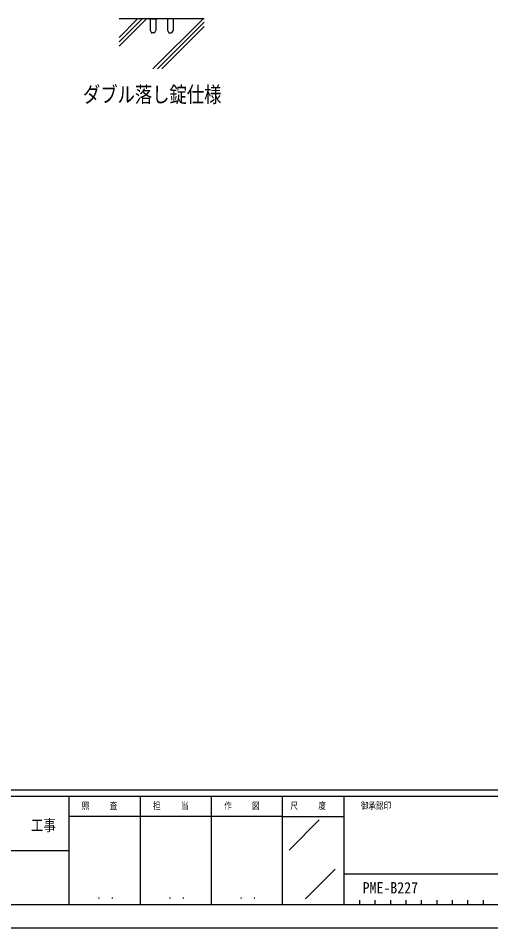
# Model space of a CAD drawing. Units: millimetres, scale not verified. Extents: x -4205 to 4205, y -2970 to 2970.
# Drawn here: x 1131 to 2660, y -2970 to -26 of the extents above; entities that cross this region are included whole.
import ezdxf
from ezdxf.enums import TextEntityAlignment as Align

# ---------------------------------------------------------------- set-up
doc = ezdxf.new("R2010")
doc.units = ezdxf.units.MM
doc.header["$LTSCALE"] = 10
for name, color, linetype in [('0-1_USER1', 3, 'Continuous'), ('0-4_YKK_A1', 4, 'Continuous'), ('0-6_YKK_ZWAK', 7, 'Continuous'), ('0-7_YSS_K', 3, 'Continuous')]:
    doc.layers.add(name, color=color, linetype=linetype)
doc.styles.add('ＭＳ ゴシック', font='')
doc.styles.get('ＭＳ ゴシック').set_extended_font_data('MS Gothic')

msp = doc.modelspace()

# ---------------------------------------------------------------- linework, layer by layer
at = {"layer": '0-4_YKK_A1'}
for p, q in [((1554.02, -26.83), (1554.02, -27.67)), ((1554.02, -27.67), (1580.02, -27.67)), ((1557.77, -27.67), (1557.77, -64.7)), ((1576.27, -27.67), (1576.27, -64.7)), ((1580.02, -26.83), (1580.02, -27.67)), ((1610.02, -26.83), (1610.02, -27.67)), ((1636.02, -27.67), (1610.02, -27.67)), ((1613.77, -27.67), (1613.77, -64.7)), ((1630.33, -27.67), (1615.71, -27.67)), ((1632.27, -27.67), (1632.27, -64.7)), ((1636.02, -26.83), (1636.02, -27.67)), ((1557.77, -64.7), (1562.66, -73.17)), ((1570.51, -73.67), (1563.53, -73.67)), ((1576.27, -64.7), (1571.38, -73.17)), ((1613.77, -64.7), (1618.66, -73.17)), ((1619.53, -73.67), (1626.51, -73.67)), ((1632.27, -64.7), (1627.38, -73.17))]:
    msp.add_line(p, q, dxfattribs=at)
for centre, start, end in [((1555.02, -26.83), 110, 180), ((1579.02, -26.83), 0, 70), ((1611.02, -26.83), 110, 180), ((1635.02, -26.83), 0, 70), ((1563.53, -72.67), 210, 270), ((1570.51, -72.67), 270, 330), ((1619.53, -72.67), 210, 270), ((1626.51, -72.67), 270, 330)]:
    msp.add_arc(centre, 1, start, end, dxfattribs=at)
at = {"layer": '0-6_YKK_ZWAK'}
for p, q in [((3895.02, -2525), (-3904.98, -2525)), ((1295.02, -2545), (-4.98, -2545)), ((1525.02, -2545), (1525.02, -2895)), ((1755.02, -2545), (1755.02, -2895)), ((1985.02, -2545), (1985.02, -2895)), ((2185.02, -2545), (1985.02, -2545)), ((3217.52, -2545), (2185.02, -2545)), ((2185.02, -2545), (2185.02, -2895)), ((1985.02, -2610), (1295.02, -2610)), ((1985.02, -2610), (2185.02, -2610)), ((2007.1, -2718.29), (2105.04, -2620.36)), ((-4.98, -2720), (1295.02, -2720)), ((2060.67, -2875.99), (2156.89, -2779.77)), ((2185.02, -2795), (3217.52, -2795)), ((2235.02, -2880), (2235.02, -2895)), ((2285.02, -2880), (2285.02, -2895)), ((2335.02, -2880), (2335.02, -2895)), ((2385.02, -2880), (2385.02, -2895)), ((2435.02, -2880), (2435.02, -2895)), ((2485.02, -2880), (2485.02, -2895)), ((2535.02, -2880), (2535.02, -2895)), ((2585.02, -2880), (2585.02, -2895)), ((2635.02, -2880), (2635.02, -2895)), ((-4.98, -2895), (1295.02, -2895)), ((1295.02, -2895), (1985.02, -2895)), ((1985.02, -2895), (2185.02, -2895)), ((2185.02, -2895), (3217.52, -2895))]:
    msp.add_line(p, q, dxfattribs=at)
msp.add_lwpolyline([(-4205, -2970), (4205, -2970), (4205, 2970), (-4205, 2970)], close=True, dxfattribs=at)
msp.add_lwpolyline([(1985.02, -2545), (1295.02, -2545), (1295.02, -2895)], dxfattribs=at)
at = {"layer": '0-7_YSS_K'}
for p, q in [((1733.02, -27.67), (1457.02, -27.67)), ((1457.02, -88.01), (1517.36, -27.67)), ((1457.02, -102.15), (1531.5, -27.67)), ((1457.02, -116.29), (1545.64, -27.67)), ((1566.99, -190.17), (1729.49, -27.67)), ((1581.13, -190.17), (1733.02, -38.28)), ((1595.28, -190.17), (1733.02, -52.43))]:
    msp.add_line(p, q, dxfattribs=at)

# ---------------------------------------------------------------- texts
at = {"layer": '0-1_USER1', "style": 'ＭＳ ゴシック'}
for s, height, width, p in [('ダブル落し錠仕様', 51.32, 0.8, (1340.45, -313.94)), ('PME-B227', 36.66, 0.9, (2245.11, -2869.7))]:
    msp.add_text(s, height=height, dxfattribs=dict(at, width=width)).set_placement(p, align=Align.BOTTOM_LEFT)
at = {"layer": '0-6_YKK_ZWAK', "style": 'ＭＳ ゴシック', "width": 0.8}
for s, height, p in [('照     査', 21.99, (1336.42, -2592.5)), ('担     当', 21.99, (1567.22, -2592.5)), ('作     図', 21.99, (1797.22, -2592.5)), ('尺     度', 21.99, (2011.42, -2592.5)), ('御承認印', 21.99, (2239.14, -2592.5)), ('工事', 36.66, (1172.33, -2667.46)), ('． ．', 25.92, (1385, -2884.35)), ('． ．', 25.92, (1615, -2884.35)), ('． ．', 25.92, (1845, -2884.35))]:
    msp.add_text(s, height=height, dxfattribs=at).set_placement(p, align=Align.BOTTOM_LEFT)

doc.saveas('drawing.dxf')
